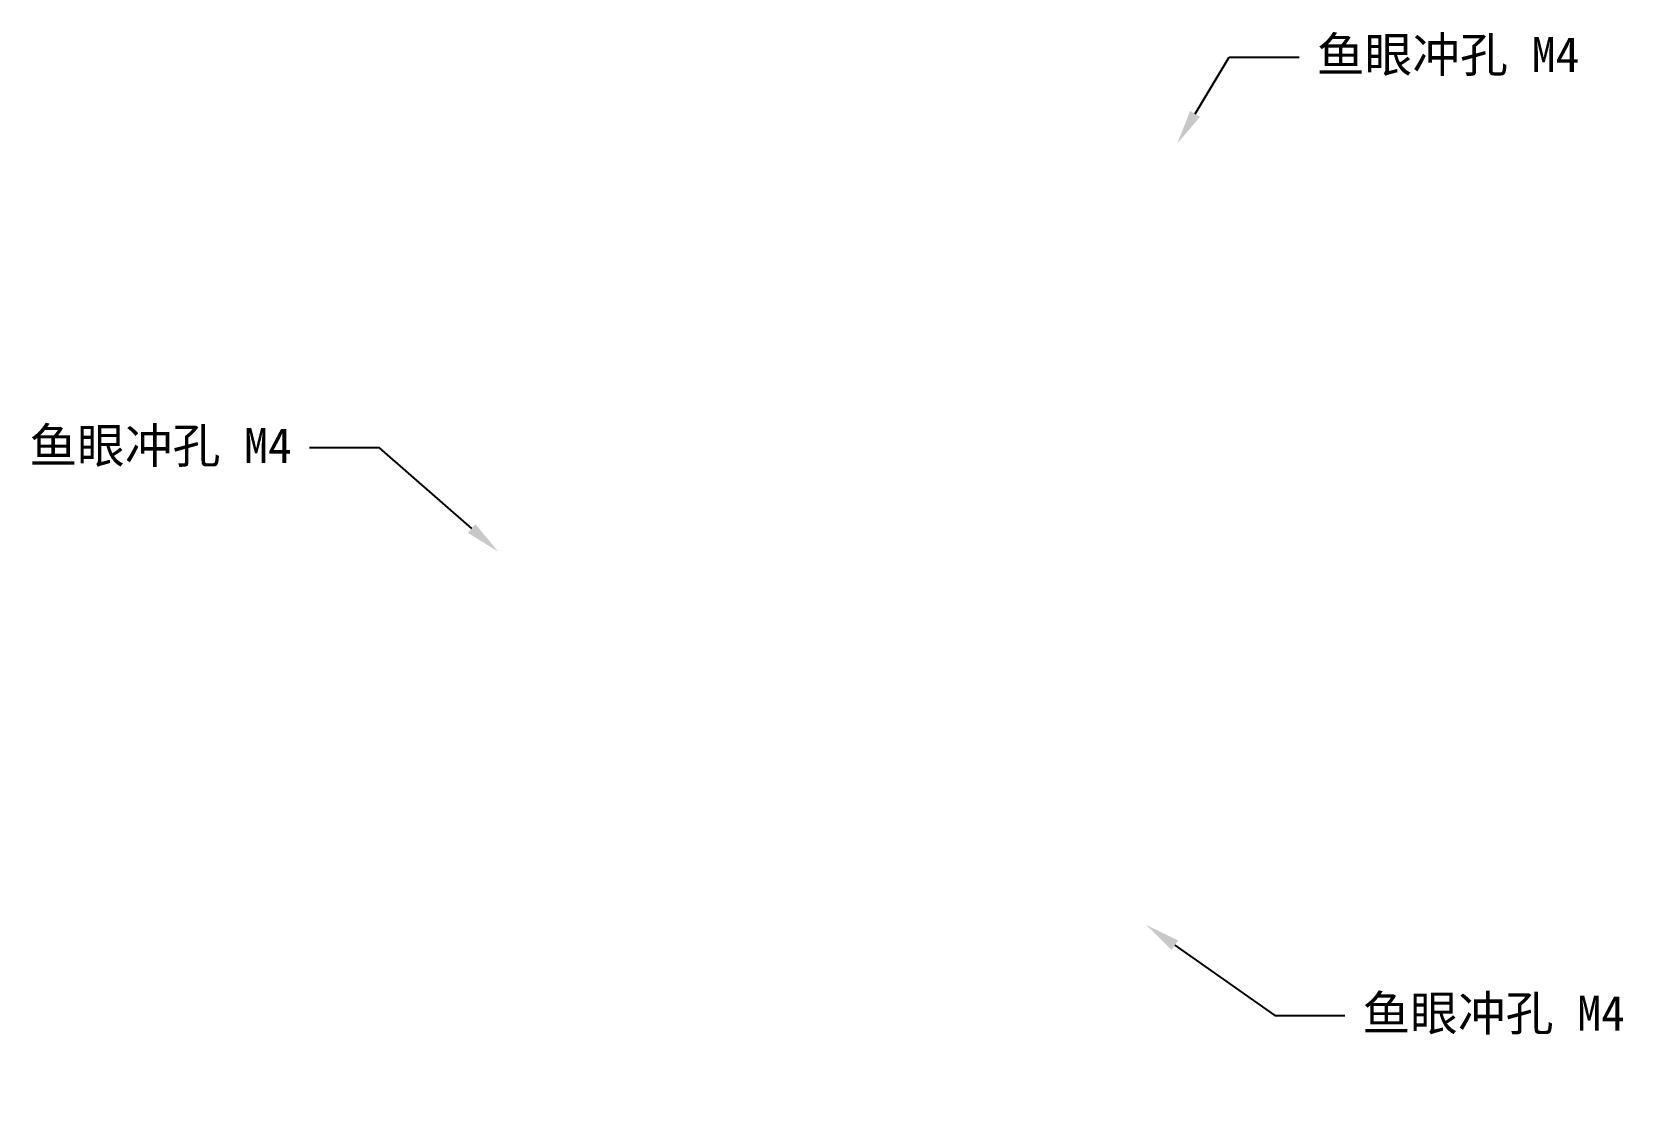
# Model space of a CAD drawing. Header units: millimetres. Extents: x 196 to 377, y 236 to 358.
import ezdxf
from ezdxf import colors
from ezdxf.entities.mleader import LeaderData, LeaderLine
from ezdxf.math import Vec2, Vec3

# ---------------------------------------------------------------- set-up
doc = ezdxf.new("R2010")
doc.units = ezdxf.units.MM
doc.styles.get("Standard").update_dxf_attribs({"font": 'arial.ttf'})

msp = doc.modelspace()

# ---------------------------------------------------------------- leaders
ml = msp.add_multileader_mtext('Standard')
ml.set_content('{\\fSimSun|b0|i0|c134|p2;鱼眼冲孔 M4}', color=256)
ml.set_leader_properties()
ml.build(insert=Vec2(0, 0))
ctx = ml.context
ctx.base_point, ctx.plane_origin = Vec3(340.35, 354.65), Vec3(325.95, 345.07)
notes = []
notes.append((ctx, [(0, (1, 1, 0), (332.35, 354.65), (1, 0), 8, [(0, [(326.4, 344.73)], 0, [])])]))
ctx.mtext.insert, ctx.mtext.flow_direction = Vec3(342.35, 356.92), 5
ml = msp.add_multileader_mtext('Standard')
ml.set_content('{\\fSimSun|b0|i0|c134|p2;鱼眼冲孔 M4}', color=256)
ml.set_leader_properties()
ml.build(insert=Vec2(0, 0))
ctx = ml.context
ctx.base_point, ctx.plane_origin = Vec3(192.54, 310.02), Vec3(248, 300.02)
ctx.text_align_type = 2
notes.append((ctx, [(0, (1, 1, 0), (235.32, 310.02), (-1, 0), 8, [(0, [(248.86, 298.17)], 0, [])])]))
ctx.mtext.insert, ctx.mtext.alignment, ctx.mtext.flow_direction = Vec3(225.32, 312.28), 3, 5
ml = msp.add_multileader_mtext('Standard')
ml.set_content('{\\fSimSun|b0|i0|c134|p2;鱼眼冲孔 M4}', color=256)
ml.set_leader_properties()
ml.build(insert=Vec2(0, 0))
ctx = ml.context
ctx.base_point, ctx.plane_origin = Vec3(345.55, 245.19), Vec3(325.96, 254.94)
notes.append((ctx, [(0, (1, 1, 0), (337.55, 245.19), (1, 0), 8, [(0, [(322.88, 255.53)], 0, [])])]))
ctx.mtext.insert, ctx.mtext.flow_direction = Vec3(347.55, 247.46), 5
for ctx, leaders in notes:
    for number, flags, end, landing, length, lines in leaders:
        leader = LeaderData()
        leader.index, (leader.has_last_leader_line, leader.has_dogleg_vector, leader.attachment_direction) = number, flags
        leader.last_leader_point, leader.dogleg_vector, leader.dogleg_length = Vec3(end), Vec3(landing), length
        for number, points, colour, breaks in lines:
            line = LeaderLine()
            line.index, line.vertices, line.color, line.breaks = number, Vec3.list(points), colors.encode_raw_color(colour), breaks
            leader.lines.append(line)
        ctx.leaders.append(leader)

doc.saveas('drawing.dxf')
